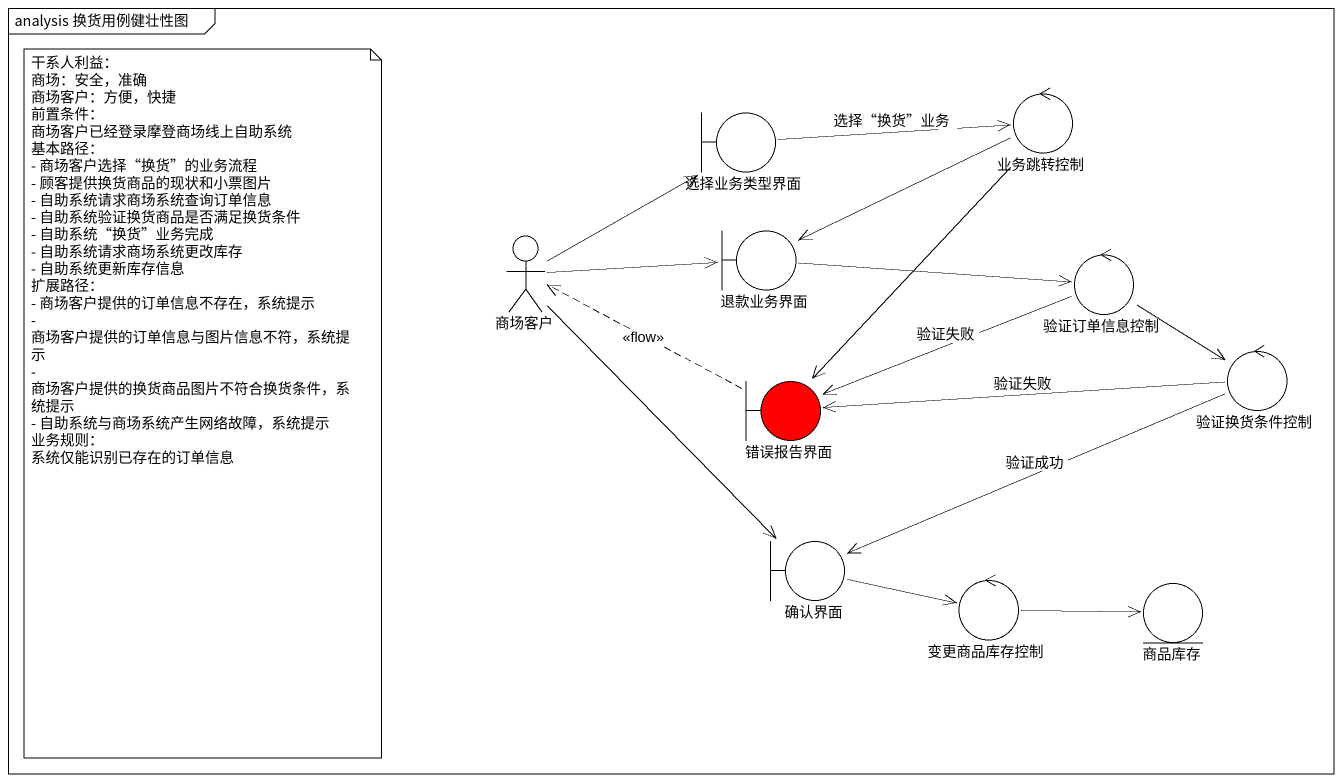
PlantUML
@startuml
mainframe analysis 换货用例健壮性图
boundary 选择业务类型界面
control 业务跳转控制
actor 商场客户
boundary 退款业务界面
control 验证订单信息控制
boundary 错误报告界面 #FF0000
control 验证换货条件控制
boundary 确认界面
control 变更商品库存控制
entity 商品库存
选择业务类型界面 -right-> 业务跳转控制 : 选择“换货”业务
业务跳转控制 -left-> 退款业务界面
业务跳转控制 --> 错误报告界面
商场客户 -up-> 选择业务类型界面
商场客户 -right-> 退款业务界面
商场客户 --> 确认界面
退款业务界面 -right-> 验证订单信息控制
验证订单信息控制 -left-> 错误报告界面 : 验证失败
验证订单信息控制 --> 验证换货条件控制
错误报告界面 .left.> 商场客户 : <<flow>>
验证换货条件控制 -left-> 错误报告界面 : 验证失败
验证换货条件控制 -left-> 确认界面 : 验证成功
确认界面 -right-> 变更商品库存控制
变更商品库存控制 -right-> 商品库存
note as N1
  干系人利益：
  商场：安全，准确
  商场客户：方便，快捷
  前置条件：
  商场客户已经登录摩登商场线上自助系统
  基本路径：
  - 商场客户选择“换货”的业务流程
  - 顾客提供换货商品的现状和小票图片
  - 自助系统请求商场系统查询订单信息
  - 自助系统验证换货商品是否满足换货条件
  - 自助系统“换货”业务完成
  - 自助系统请求商场系统更改库存
  - 自助系统更新库存信息
  扩展路径：
  - 商场客户提供的订单信息不存在，系统提示
  - 商场客户提供的订单信息与图片信息不符，系统提示
  - 商场客户提供的换货商品图片不符合换货条件，系统提示
  - 自助系统与商场系统产生网络故障，系统提示
  业务规则：
  系统仅能识别已存在的订单信息
end note
@enduml
